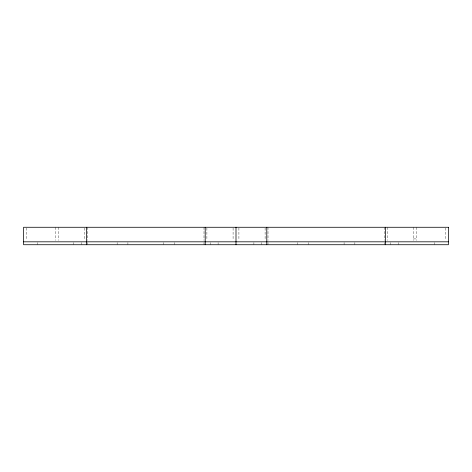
<?xml version="1.0" encoding="UTF-8"?>
<svg xmlns="http://www.w3.org/2000/svg" width="472" height="472" viewBox="0 0 472 472"><rect width="100%" height="100%" fill="white"/><g stroke="black" fill="none" stroke-linecap="round" stroke-linejoin="round"><path stroke-width="0.35" stroke-dasharray="2.36 1.77" d="M413.484 238.909L416.392 238.909M445.491 228L445.491 240.366M434.287 242.549L434.287 244.726M416.392 227.274L416.392 240.366M413.484 227.274L413.484 240.366M398.498 242.549L398.498 244.726M390.645 242.549L390.645 244.726M387.3 227.274L387.3 240.366M384.391 227.274L384.391 240.366M384.391 242.549L384.391 244.726M354.856 242.549L354.856 244.726M344.094 242.549L344.094 244.726M308.304 242.549L308.304 244.726M297.537 242.549L297.537 244.726M268.007 227.274L268.007 240.366M268.007 242.549L268.007 244.726M265.099 228L265.099 240.366M261.748 242.549L261.748 244.726M253.895 242.549L253.895 244.726M238.909 228L238.909 240.366M233.091 228L233.091 240.366M218.105 242.549L218.105 244.726M210.252 242.549L210.252 244.726M206.901 228L206.901 240.366M203.992 227.274L203.992 240.366M203.992 242.549L203.992 244.726M174.463 242.549L174.463 244.726M163.695 242.549L163.695 244.726M127.906 242.549L127.906 244.726M117.144 242.549L117.144 244.726M87.609 227.274L87.609 240.366M87.609 242.549L87.609 244.726M84.7 228L84.7 240.366M81.355 242.549L81.355 244.726M73.502 242.549L73.502 244.726M58.516 227.274L58.516 240.366M55.607 227.274L55.607 240.366M37.713 242.549L37.713 244.726M26.509 228L26.509 240.366"/><path stroke-width="0.71" d="M23.6 241.817L448.4 241.817M385.594 227.274L385.594 244.726M266.798 227.274L266.798 244.726M236 227.274L236 244.726M205.202 227.274L205.202 244.726M86.405 227.274L86.405 244.726M448.4 227.274L23.6 227.274L23.6 244.726L448.4 244.726L448.4 227.274"/></g></svg>
